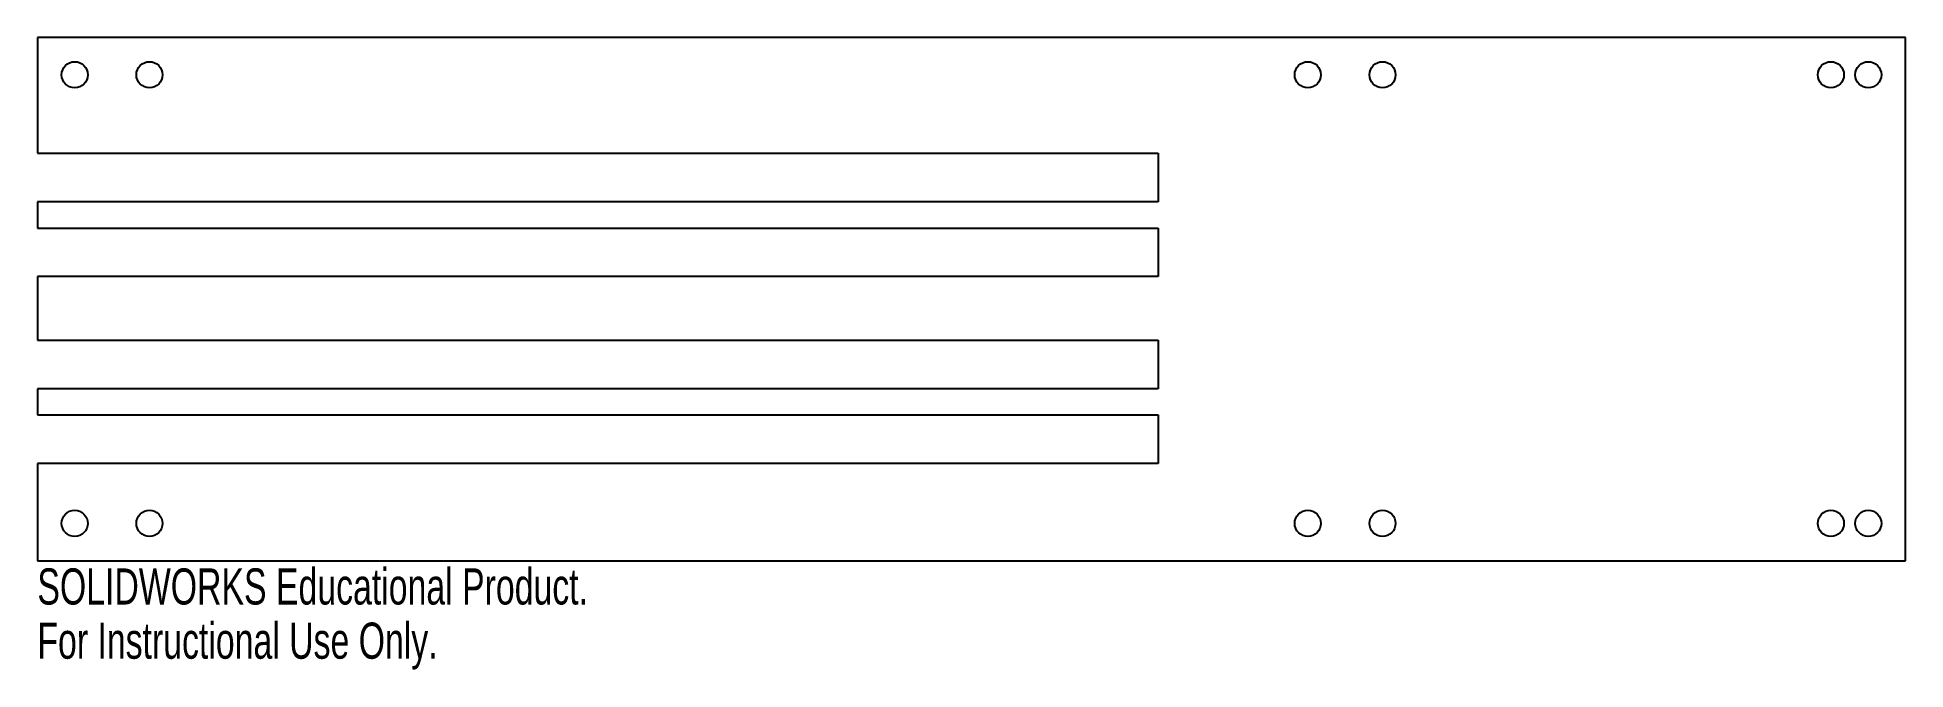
# Model space of a CAD drawing. Header units: millimetres. Extents: x -150 to 100, y -15 to 70.
import ezdxf

# ---------------------------------------------------------------- set-up
doc = ezdxf.new("R2010")
doc.units = ezdxf.units.MM
doc.styles.add('SLDTEXTSTYLE0', font='TXT', dxfattribs={"width": 0.7})

msp = doc.modelspace()

# ---------------------------------------------------------------- linework, layer by layer
at = {"color": 7, "linetype": 'Continuous', "lineweight": 25}
for p, q in [((100, 70), (-150, 70)), ((-150, 70), (-150, 54.5)), ((100, 0), (100, 70)), ((-150, 54.5), (0, 54.5)), ((0, 54.5), (0, 48)), ((0, 48), (-150, 48)), ((-150, 48), (-150, 44.5)), ((-150, 44.5), (0, 44.5)), ((0, 44.5), (0, 38)), ((0, 38), (-150, 38)), ((-150, 38), (-150, 29.5)), ((-150, 29.5), (0, 29.5)), ((0, 29.5), (0, 23)), ((0, 23), (-150, 23)), ((-150, 23), (-150, 19.5)), ((-150, 19.5), (0, 19.5)), ((0, 19.5), (0, 13)), ((0, 13), (-150, 13)), ((-150, 13), (-150, 0)), ((-150, 0), (100, 0))]:
    msp.add_line(p, q, dxfattribs=at)
for centre in [(-145, 65), (-135, 65), (20, 65), (30, 65), (90, 65), (95, 65), (-145, 5), (-135, 5), (20, 5), (30, 5), (90, 5), (95, 5)]:
    msp.add_circle(centre, 1.75, dxfattribs=at)

# ---------------------------------------------------------------- texts
at = {"color": 7, "linetype": 'Continuous', "char_height": 4.8336, "attachment_point": 1, "style": 'SLDTEXTSTYLE0'}
for s, insert in [('SOLIDWORKS Educational Product.', (-150, -1.02)), ('For Instructional Use Only.', (-150, -8.27))]:
    msp.add_mtext(s, dxfattribs=dict(at, insert=insert))

doc.saveas('drawing.dxf')
